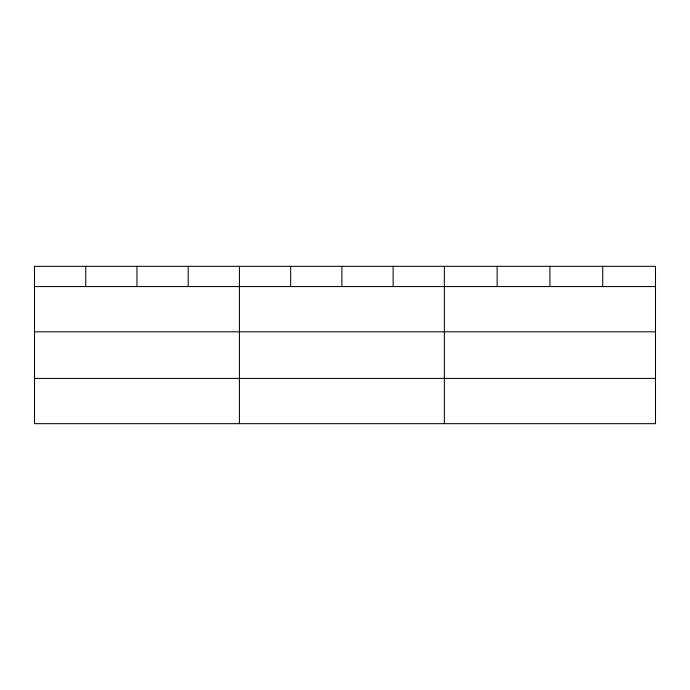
<?xml version="1.0" encoding="UTF-8"?>
<svg xmlns="http://www.w3.org/2000/svg" width="690" height="690" viewBox="0 0 690 690"><rect width="100%" height="100%" fill="white"/><g stroke="black" fill="none" stroke-linecap="round" stroke-linejoin="round"><path stroke-width="1.03" d="M34.5 286.557L655.5 286.557M34.5 331.804L655.5 331.804M34.5 378.422L655.5 378.422M602.715 266.331L602.715 286.557M549.93 266.331L549.93 286.557M497.145 266.331L497.145 286.557M444.36 266.331L444.36 423.669M393.128 266.331L393.128 286.557M341.895 266.331L341.895 286.557M290.663 266.331L290.663 286.557M239.43 266.331L239.43 423.669M188.197 266.331L188.197 286.557M136.965 266.331L136.965 286.557M85.733 266.331L85.733 286.557M655.5 266.331L34.5 266.331L34.5 423.669L655.5 423.669L655.5 266.331"/></g></svg>
